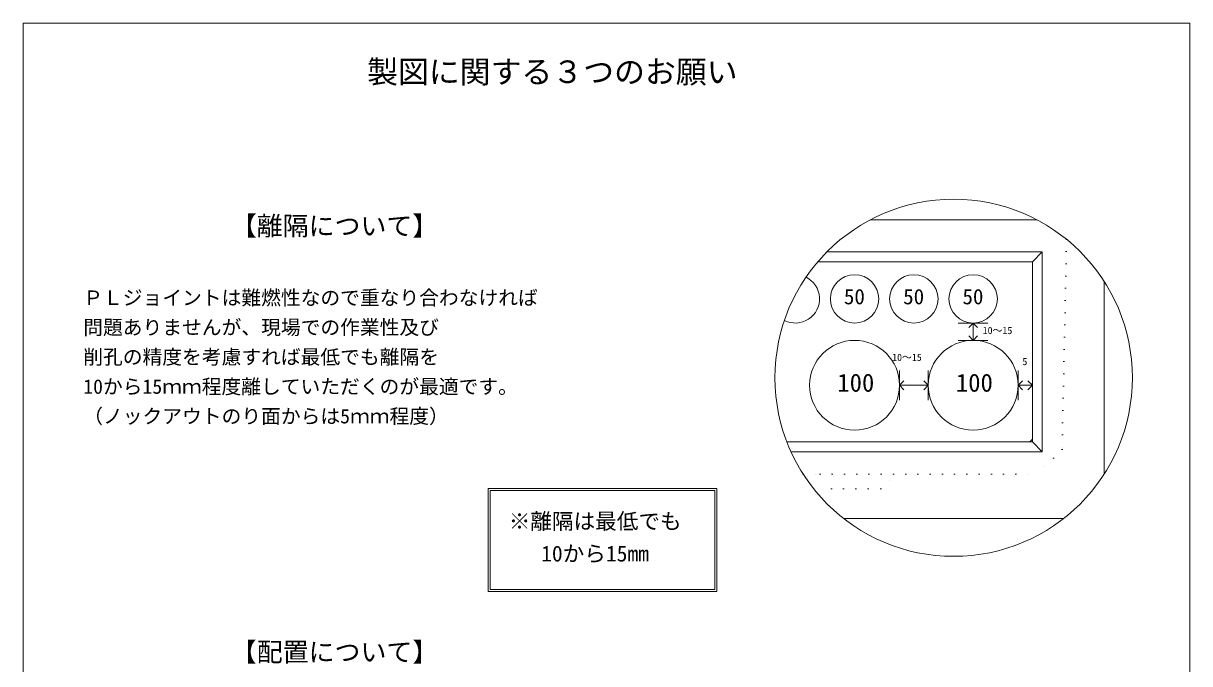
# Model space of a CAD drawing. Units: millimetres, scale not verified. Extents: x -9756 to 9756, y -4649 to 4648.
# Drawn here: x -9756 to -3685, y 1312 to 4648 of the extents above; entities that cross this region are included whole.
import ezdxf
from ezdxf.enums import TextEntityAlignment as Align

# ---------------------------------------------------------------- set-up
doc = ezdxf.new("R2010")
doc.units = ezdxf.units.MM
doc.header["$LTSCALE"] = 20
doc.linetypes.add('DASHED1', pattern=[1.8, 1.2, -0.6])
doc.linetypes.add('USER5', pattern=[3.185, 0.01, -3.175])
for name, color, linetype, lineweight in [('0-2_waku', 7, 'Continuous', 18), ('0-3_gaikei', 7, 'Continuous', 18), ('0-4_kakure', 7, 'DASHED1', 5), ('0-5_sunpou', 7, 'Continuous', 5), ('0-7_hole', 7, 'Continuous', 18), ('0-8_uchigawa', 6, 'Continuous', 18), ('0-D_文字１', 7, 'Continuous', 18)]:
    doc.layers.add(name, color=color, linetype=linetype, lineweight=lineweight)
doc.styles.add('ＭＳ ゴシック', font='')
doc.styles.get('ＭＳ ゴシック').set_extended_font_data('MS Gothic')

# ---------------------------------------------------------------- blocks, each defined once
blk = doc.blocks.new('_Open90')
at = {"layer": '0-5_sunpou'}
blk.add_line((0, 0), (-1, 0), dxfattribs=at)
blk.add_lwpolyline([(-0.5, 0.5), (0, 0), (-0.5, -0.5)], dxfattribs=at)

msp = doc.modelspace()

# ---------------------------------------------------------------- linework, layer by layer
at = {"layer": '0-2_waku'}
for p, q in [((-9756.33, 4648.37), (-3685.14, 4648.37)), ((-9756.33, 4648.37), (-3685.14, 4648.37)), ((-9756.33, 4648.37), (-9756.33, -3901.63)), ((-3685.14, 4648.37), (-3685.14, -3901.63))]:
    msp.add_line(p, q, dxfattribs=at)
at = {"layer": '0-3_gaikei'}
for p, q in [((-4479.02, 3624.03), (-5348.29, 3624.03)), ((-4129.39, 2301.18), (-4129.39, 3301.88)), ((-5486.28, 2068.37), (-4341.03, 2068.37))]:
    msp.add_line(p, q, dxfattribs=at)
at = {"layer": '0-4_kakure', "linetype": 'USER5', "lineweight": 18}
for p, q in [((-5697.03, 2299.79), (-5609.32, 2299.79)), ((-5609.32, 2299.79), (-4477.94, 2299.79)), ((-5609.32, 2299.79), (-4477.94, 2299.79)), ((-5550.31, 2222.65), (-5556.55, 2129.14)), ((-5550.31, 2222.65), (-5344.61, 2222.65))]:
    msp.add_line(p, q, dxfattribs=at)
for points in [[(-4325.84, 3522.56), (-4349.37, 2428.36), (-4477.94, 2299.79)], [(-5550.31, 2222.65), (-5293.18, 2222.65), (-5216.04, 2299.79)]]:
    msp.add_lwpolyline(points, dxfattribs=at)
at = {"layer": '0-5_sunpou', "color": 150, "lineweight": 18}
for p, q in [((-4889.35, 3086.62), (-4735.07, 3086.62)), ((-4889.35, 2996.62), (-4735.07, 2996.62)), ((-5195.34, 2839.77), (-5195.34, 2685.49)), ((-5046.2, 2839.77), (-5046.2, 2685.49)), ((-4578, 2839.77), (-4578, 2685.49)), ((-4503.65, 2839.77), (-4503.65, 2685.49)), ((-5195.34, 2762.63), (-5046.2, 2762.63)), ((-4578, 2762.63), (-4503.65, 2762.63)), ((-4503.65, 2481.59), (-4517.87, 2466.93))]:
    msp.add_line(p, q, dxfattribs=at)
msp.add_circle((-4913.65, 2801.53), 930.28, dxfattribs=at)
at = {"layer": '0-7_hole'}
for centre, radius in [((-5429.33, 3212.61), 126), ((-5120.77, 3212.61), 126), ((-4812.21, 3212.61), 126), ((-5429.33, 2762.63), 233.99), ((-4812.21, 2762.63), 233.99)]:
    msp.add_circle(centre, radius, dxfattribs=at)
msp.add_arc((-5737.89, 3212.61), 126, 243.19936, 63.78529, dxfattribs=at)
at = {"layer": '0-8_uchigawa'}
for p, q in [((-5621.24, 3405.46), (-5609.32, 3405.46)), ((-5573.89, 3456.89), (-4452.22, 3456.89)), ((-4503.65, 2466.93), (-4503.65, 3405.46)), ((-4452.22, 2415.5), (-4452.22, 3456.89)), ((-5781.67, 2466.93), (-5609.32, 2466.93)), ((-5609.32, 2466.93), (-4503.65, 2466.93)), ((-4452.22, 2415.5), (-4503.65, 2466.93)), ((-5760.06, 2415.5), (-5609.32, 2415.5)), ((-5609.32, 2415.5), (-4452.22, 2415.5)), ((-7336.72, 2224.37), (-6146.29, 2224.37)), ((-7336.72, 1688.67), (-7336.72, 2224.37)), ((-7326.8, 2214.45), (-6156.21, 2214.45)), ((-7326.8, 1698.59), (-7326.8, 2214.45)), ((-6156.21, 1698.59), (-6156.21, 2214.45)), ((-6146.29, 1688.67), (-6146.29, 2224.37)), ((-7336.72, 1688.67), (-6146.29, 1688.67)), ((-7326.8, 1698.59), (-6156.21, 1698.59))]:
    msp.add_line(p, q, dxfattribs=at)
msp.add_lwpolyline([(-5609.32, 3405.46), (-4503.65, 3405.46), (-4452.22, 3456.89)], dxfattribs=at)

# ---------------------------------------------------------------- block references
at = {"layer": '0-5_sunpou', "xscale": 46.28394, "yscale": 46.28394}
for p, rotation in [((-4812.21, 3086.62), 90), ((-4812.21, 2996.62), 270), ((-5195.34, 2762.63), 180), ((-4578, 2762.63), 180)]:
    msp.add_blockref('_Open90', p, dxfattribs=dict(at, rotation=rotation))
for p in [(-5046.2, 2762.63), (-4503.65, 2762.63)]:
    msp.add_blockref('_Open90', p, dxfattribs=at)

# ---------------------------------------------------------------- texts
at = {"layer": '0-D_文字１', "style": 'ＭＳ ゴシック'}
for s, height, p in [('製図に関する３つのお願い', 117.8, (-7966.83, 4301.56)), ('【離隔について】', 98.97, (-8676.33, 3513.71)), ('ＰＬジョイントは難燃性なので重なり合わなければ', 75.41, (-9444.39, 3158.31)), ('50', 80.12, (-5484.85, 3160.31)), ('50', 80.12, (-5176.29, 3160.31)), ('50', 80.12, (-4867.73, 3160.31)), ('問題ありませんが、現場での作業性及び', 75.41, (-9444.39, 3004.03)), ('10～15', 37.7, (-4762.49, 3017.81)), ('削孔の精度を考慮すれば最低でも離隔を', 75.41, (-9444.39, 2849.75)), ('10～15', 37.7, (-5233.76, 2877.94)), ('5', 37.7, (-4555.86, 2856.04)), ('10から15ｍｍ程度離していただくのが最適です。', 75.41, (-9444.39, 2695.47)), ('100', 94.26, (-5519.18, 2700.46)), ('100', 94.26, (-4902.06, 2700.46)), ('（ノックアウトのり面からは5ｍｍ程度）', 75.41, (-9444.39, 2541.19)), ('※離隔は最低でも', 82.47, (-7229.6, 1988.32)), ('\u3000 10から15mm', 82.47, (-7229.6, 1819.58)), ('【配置について】', 98.97, (-8676.33, 1293.85))]:
    msp.add_text(s, height=height, dxfattribs=at).set_placement(p, align=Align.BOTTOM_LEFT)

doc.saveas('drawing.dxf')
